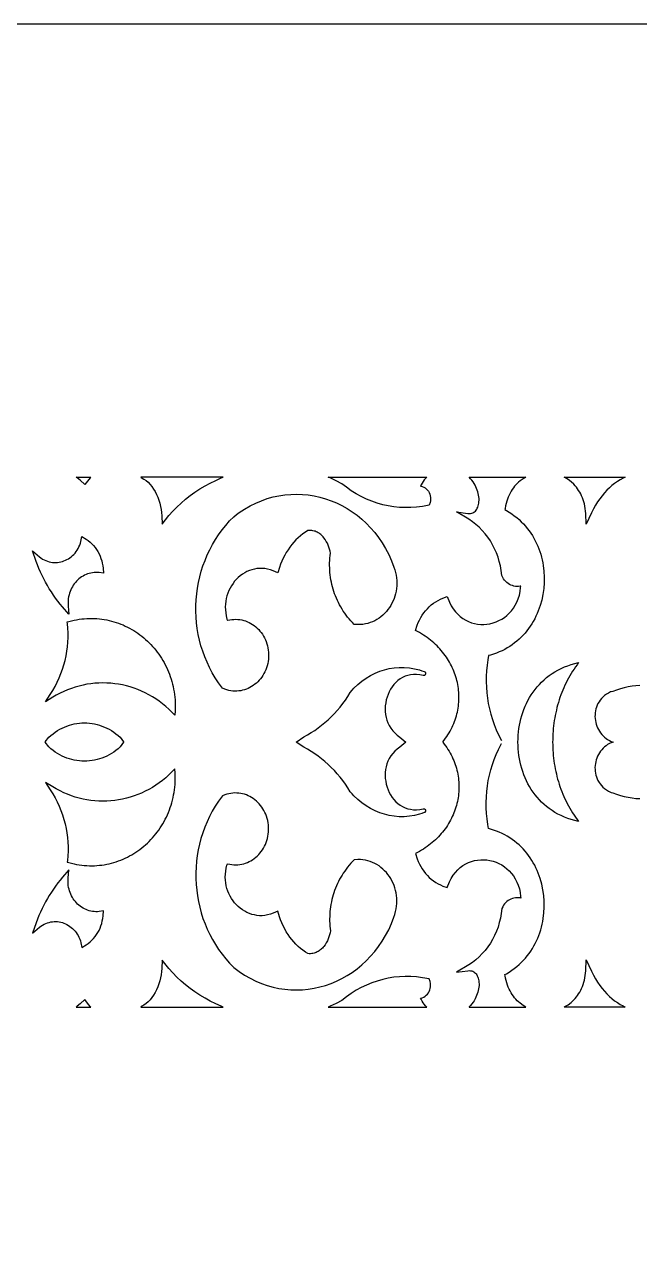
# Model space of a CAD drawing. Extents: x -1917 to -261, y -485 to 605.
# Drawn here: x -1004.7 to -909.6, y 417.2 to 605.1 of the extents above; entities that cross this region are included whole.
import ezdxf

# ---------------------------------------------------------------- set-up
doc = ezdxf.new("R2010")
doc.units = 0
doc.layers.add('LAYER_1', color=18, linetype='CONTINUOUS')

msp = doc.modelspace()

# ---------------------------------------------------------------- linework, layer by layer
at = {"layer": 'LAYER_1'}
for points in [[(-1916.61, -484.86), (-721.61, -484.86), (-721.61, 605.14), (-1916.61, 605.14)], [(-996.7, 535.12), (-994.44, 535.12), (-994.54, 535.01), (-994.76, 534.77), (-994.96, 534.51), (-995.36, 533.96), (-996.06, 534.62), (-996.53, 535)], [(-986.72, 535.12), (-986.65, 535.05), (-986.24, 534.82), (-985.9, 534.59), (-985.58, 534.31), (-985.27, 533.99), (-984.99, 533.65), (-984.73, 533.27), (-984.49, 532.87), (-984.28, 532.44), (-984.08, 532), (-983.91, 531.54), (-983.77, 531.07), (-983.65, 530.59), (-983.56, 530.11), (-983.49, 529.63), (-983.45, 529.15), (-983.41, 527.86), (-982.35, 529.18), (-981.76, 529.84), (-981.13, 530.48), (-980.48, 531.1), (-979.79, 531.69), (-979.08, 532.25), (-978.34, 532.78), (-977.57, 533.29), (-976.78, 533.76), (-975.97, 534.2), (-975.13, 534.61), (-974.28, 534.99), (-973.95, 535.12)], [(-957.73, 535.12), (-942.5, 535.12), (-942.68, 534.92), (-942.87, 534.69), (-943.05, 534.45), (-943.22, 534.19), (-943.37, 533.92), (-943.46, 533.75), (-943.42, 533.74), (-943.18, 533.68), (-942.95, 533.58), (-942.75, 533.45), (-942.56, 533.3), (-942.39, 533.12), (-942.24, 532.92), (-942.12, 532.71), (-942.02, 532.47), (-941.95, 532.23), (-941.91, 531.98), (-941.9, 531.72), (-941.92, 531.45), (-941.98, 531.19), (-942.13, 530.77), (-943.17, 530.58), (-944.05, 530.46), (-944.93, 530.4), (-945.81, 530.39), (-946.69, 530.43), (-947.57, 530.52), (-948.44, 530.66), (-949.3, 530.85), (-950.14, 531.09), (-950.98, 531.38), (-951.8, 531.72), (-952.61, 532.1), (-953.4, 532.53), (-954.16, 533.01), (-954.91, 533.54), (-955.61, 534.08), (-956.5, 534.56), (-957.42, 534.99)], [(-921.25, 535.12), (-911.81, 535.12), (-912.14, 534.96), (-912.58, 534.7), (-913.02, 534.43), (-913.44, 534.13), (-913.85, 533.81), (-914.25, 533.46), (-914.64, 533.08), (-915.02, 532.68), (-915.38, 532.24), (-915.73, 531.78), (-916.07, 531.28), (-916.4, 530.76), (-916.72, 530.19), (-917.03, 529.6), (-917.84, 527.84), (-917.9, 529.49), (-917.93, 529.87), (-917.97, 530.25), (-918.03, 530.61), (-918.11, 530.96), (-918.2, 531.29), (-918.3, 531.62), (-918.42, 531.93), (-918.55, 532.23), (-918.69, 532.52), (-918.84, 532.8), (-919, 533.06), (-919.17, 533.31), (-919.36, 533.55), (-919.55, 533.78), (-919.75, 534), (-920.18, 534.4), (-920.64, 534.75), (-921.13, 535.06)], [(-960.86, 526.86), (-961.25, 526.61), (-961.64, 526.34), (-962.01, 526.04), (-962.37, 525.73), (-962.71, 525.4), (-963.04, 525.05), (-963.36, 524.68), (-963.66, 524.29), (-963.94, 523.89), (-964.21, 523.47), (-964.46, 523.04), (-964.69, 522.58), (-964.9, 522.12), (-965.09, 521.64), (-965.26, 521.14), (-965.51, 520.29), (-966.25, 520.62), (-966.67, 520.77), (-967.1, 520.88), (-967.52, 520.96), (-967.94, 520.99), (-968.35, 520.99), (-968.75, 520.96), (-969.15, 520.89), (-969.54, 520.79), (-969.92, 520.66), (-970.29, 520.5), (-970.64, 520.31), (-970.99, 520.1), (-971.32, 519.86), (-971.63, 519.59), (-971.92, 519.31), (-972.2, 519), (-972.45, 518.67), (-972.69, 518.32), (-972.9, 517.96), (-973.09, 517.58), (-973.25, 517.18), (-973.39, 516.77), (-973.5, 516.35), (-973.58, 515.92), (-973.63, 515.48), (-973.64, 515.03), (-973.63, 514.57), (-973.58, 514.11), (-973.5, 513.64), (-973.38, 513.17), (-973.31, 512.96), (-973.27, 512.97), (-972.95, 513.04), (-972.63, 513.09), (-972.32, 513.12), (-972.01, 513.13), (-971.7, 513.12), (-971.39, 513.08), (-971.09, 513.03), (-970.8, 512.96), (-970.51, 512.87), (-970.22, 512.76), (-969.95, 512.63), (-969.68, 512.49), (-969.42, 512.33), (-969.17, 512.16), (-968.93, 511.97), (-968.7, 511.76), (-968.48, 511.54), (-968.28, 511.31), (-968.08, 511.07), (-967.9, 510.81), (-967.73, 510.54), (-967.58, 510.26), (-967.44, 509.97), (-967.32, 509.67), (-967.21, 509.35), (-967.12, 509.03), (-967.05, 508.71), (-967, 508.37), (-966.96, 508.03), (-966.95, 507.68), (-966.95, 507.32), (-966.98, 506.96), (-967.02, 506.62), (-967.08, 506.28), (-967.17, 505.95), (-967.26, 505.63), (-967.38, 505.32), (-967.51, 505.02), (-967.66, 504.73), (-967.82, 504.45), (-968, 504.19), (-968.19, 503.94), (-968.39, 503.7), (-968.61, 503.47), (-968.83, 503.26), (-969.07, 503.07), (-969.31, 502.89), (-969.57, 502.72), (-969.83, 502.57), (-970.11, 502.44), (-970.38, 502.32), (-970.67, 502.23), (-970.96, 502.15), (-971.26, 502.08), (-971.56, 502.04), (-971.86, 502.02), (-972.17, 502.02), (-972.48, 502.03), (-972.79, 502.07), (-973.1, 502.13), (-973.41, 502.21), (-973.72, 502.32), (-974.09, 502.47), (-974.69, 503.29), (-975.19, 504.06), (-975.66, 504.85), (-976.09, 505.66), (-976.47, 506.49), (-976.82, 507.33), (-977.13, 508.18), (-977.4, 509.04), (-977.63, 509.91), (-977.82, 510.8), (-977.97, 511.68), (-978.08, 512.57), (-978.15, 513.47), (-978.19, 514.36), (-978.19, 515.26), (-978.14, 516.16), (-978.06, 517.05), (-977.95, 517.93), (-977.79, 518.82), (-977.59, 519.69), (-977.36, 520.55), (-977.09, 521.4), (-976.78, 522.24), (-976.44, 523.07), (-976.05, 523.88), (-975.63, 524.67), (-975.18, 525.45), (-974.68, 526.2), (-974.15, 526.94), (-973.58, 527.64), (-972.97, 528.33), (-972.32, 528.99), (-971.91, 529.32), (-971.49, 529.62), (-970.66, 530.18), (-969.81, 530.67), (-968.94, 531.1), (-968.06, 531.47), (-967.16, 531.79), (-966.26, 532.04), (-965.36, 532.23), (-964.45, 532.37), (-963.53, 532.45), (-962.62, 532.47), (-961.71, 532.44), (-960.81, 532.35), (-959.91, 532.21), (-959.03, 532.02), (-958.15, 531.77), (-957.29, 531.47), (-956.44, 531.12), (-955.62, 530.71), (-954.81, 530.26), (-954.03, 529.76), (-953.27, 529.21), (-952.54, 528.61), (-951.84, 527.97), (-951.17, 527.28), (-950.53, 526.54), (-949.93, 525.76), (-949.37, 524.93), (-948.85, 524.06), (-948.37, 523.15), (-947.94, 522.19), (-947.56, 521.2), (-947.41, 520.78), (-947.3, 520.36), (-947.21, 519.94), (-947.15, 519.52), (-947.12, 519.11), (-947.11, 518.69), (-947.12, 518.28), (-947.16, 517.87), (-947.23, 517.47), (-947.31, 517.08), (-947.42, 516.7), (-947.55, 516.32), (-947.7, 515.96), (-947.87, 515.6), (-948.06, 515.26), (-948.27, 514.94), (-948.5, 514.62), (-948.74, 514.32), (-949, 514.04), (-949.28, 513.78), (-949.57, 513.53), (-949.87, 513.3), (-950.19, 513.09), (-950.53, 512.91), (-950.87, 512.75), (-951.23, 512.61), (-951.6, 512.49), (-951.98, 512.4), (-952.37, 512.34), (-952.76, 512.31), (-953.17, 512.3), (-953.7, 512.33), (-953.97, 512.61), (-954.23, 512.89), (-954.48, 513.18), (-954.72, 513.47), (-954.95, 513.77), (-955.18, 514.08), (-955.39, 514.39), (-955.59, 514.71), (-955.78, 515.04), (-955.96, 515.37), (-956.14, 515.7), (-956.3, 516.04), (-956.45, 516.38), (-956.59, 516.73), (-956.73, 517.08), (-956.85, 517.43), (-956.96, 517.79), (-957.06, 518.15), (-957.15, 518.51), (-957.23, 518.87), (-957.31, 519.24), (-957.37, 519.61), (-957.42, 519.98), (-957.46, 520.35), (-957.48, 520.72), (-957.5, 521.1), (-957.51, 521.47), (-957.51, 521.85), (-957.5, 522.22), (-957.47, 522.6), (-957.44, 522.97), (-957.39, 523.35), (-957.45, 523.64), (-957.52, 523.95), (-957.61, 524.26), (-957.73, 524.57), (-957.86, 524.88), (-958.02, 525.18), (-958.2, 525.47), (-958.4, 525.74), (-958.5, 525.87), (-958.62, 526), (-958.74, 526.12), (-958.87, 526.23), (-959, 526.33), (-959.14, 526.43), (-959.28, 526.52), (-959.43, 526.6), (-959.59, 526.67), (-959.75, 526.73), (-959.92, 526.78), (-960.09, 526.82), (-960.28, 526.85), (-960.46, 526.87), (-960.66, 526.87)], [(-1003.45, 523.71), (-1002.37, 522.78), (-1002.14, 522.61), (-1001.9, 522.45), (-1001.66, 522.31), (-1001.41, 522.2), (-1001.15, 522.1), (-1000.9, 522.02), (-1000.64, 521.97), (-1000.38, 521.93), (-1000.12, 521.91), (-999.86, 521.9), (-999.61, 521.92), (-999.35, 521.95), (-999.09, 522), (-998.84, 522.06), (-998.6, 522.15), (-998.36, 522.25), (-998.12, 522.36), (-997.89, 522.49), (-997.67, 522.64), (-997.46, 522.8), (-997.26, 522.98), (-997.06, 523.17), (-996.88, 523.37), (-996.71, 523.59), (-996.55, 523.82), (-996.4, 524.07), (-996.27, 524.33), (-996.15, 524.6), (-996.05, 524.88), (-995.97, 525.18), (-995.81, 525.91), (-995.15, 525.51), (-994.84, 525.29), (-994.55, 525.05), (-994.27, 524.79), (-994.02, 524.52), (-993.78, 524.23), (-993.56, 523.92), (-993.35, 523.59), (-993.17, 523.26), (-993.01, 522.91), (-992.87, 522.55), (-992.75, 522.18), (-992.66, 521.8), (-992.58, 521.42), (-992.53, 521.02), (-992.48, 520.25), (-993.13, 520.35), (-993.4, 520.37), (-993.67, 520.37), (-993.93, 520.36), (-994.19, 520.33), (-994.45, 520.28), (-994.7, 520.22), (-994.94, 520.14), (-995.18, 520.05), (-995.42, 519.94), (-995.64, 519.81), (-995.86, 519.68), (-996.07, 519.53), (-996.28, 519.36), (-996.47, 519.19), (-996.65, 519), (-996.83, 518.81), (-996.99, 518.6), (-997.14, 518.38), (-997.29, 518.15), (-997.42, 517.92), (-997.53, 517.67), (-997.64, 517.42), (-997.73, 517.16), (-997.8, 516.89), (-997.87, 516.62), (-997.92, 516.34), (-997.95, 516.05), (-997.96, 515.76), (-997.96, 515.47), (-997.95, 515.17), (-997.81, 513.92), (-998.8, 515.04), (-999.18, 515.48), (-999.54, 515.94), (-999.88, 516.4), (-1000.22, 516.87), (-1000.54, 517.36), (-1000.86, 517.85), (-1001.16, 518.35), (-1001.44, 518.86), (-1001.72, 519.38), (-1001.98, 519.9), (-1002.22, 520.44), (-1002.46, 520.98), (-1002.68, 521.53), (-1002.89, 522.09)], [(-981.39, 498.97), (-981.42, 498.28), (-981.89, 498.76), (-982.36, 499.22), (-982.85, 499.66), (-983.35, 500.07), (-983.86, 500.45), (-984.39, 500.82), (-984.92, 501.15), (-985.47, 501.47), (-986.03, 501.76), (-986.59, 502.02), (-987.17, 502.26), (-987.75, 502.48), (-988.33, 502.67), (-988.93, 502.83), (-989.53, 502.97), (-990.13, 503.08), (-990.74, 503.17), (-991.35, 503.24), (-991.96, 503.27), (-992.58, 503.28), (-993.19, 503.27), (-993.81, 503.23), (-994.42, 503.17), (-995.03, 503.07), (-995.64, 502.96), (-996.25, 502.81), (-996.85, 502.64), (-997.44, 502.45), (-998.04, 502.22), (-998.62, 501.97), (-999.2, 501.7), (-999.77, 501.39), (-1000.33, 501.06), (-1001.45, 500.37), (-1000.73, 501.5), (-1000.33, 502.13), (-999.96, 502.76), (-999.63, 503.4), (-999.32, 504.06), (-999.05, 504.73), (-998.8, 505.4), (-998.59, 506.09), (-998.41, 506.78), (-998.26, 507.48), (-998.14, 508.18), (-998.04, 508.89), (-997.98, 509.6), (-997.95, 510.31), (-997.96, 511.02), (-997.99, 511.74), (-998.05, 512.45), (-998.07, 512.71), (-997.83, 512.78), (-997.43, 512.89), (-997.03, 512.98), (-996.63, 513.06), (-996.24, 513.13), (-995.84, 513.18), (-995.44, 513.22), (-995.05, 513.25), (-994.66, 513.27), (-994.27, 513.27), (-993.88, 513.26), (-993.49, 513.24), (-993.11, 513.21), (-992.73, 513.16), (-992.35, 513.1), (-991.98, 513.03), (-991.61, 512.95), (-991.24, 512.86), (-990.87, 512.76), (-990.51, 512.65), (-990.15, 512.52), (-989.8, 512.39), (-989.45, 512.25), (-989.11, 512.09), (-988.77, 511.93), (-988.44, 511.75), (-988.11, 511.57), (-987.79, 511.37), (-987.47, 511.17), (-987.16, 510.96), (-986.85, 510.73), (-986.55, 510.5), (-986.26, 510.26), (-985.97, 510.02), (-985.69, 509.76), (-985.42, 509.49), (-985.15, 509.22), (-984.89, 508.94), (-984.64, 508.65), (-984.4, 508.36), (-984.16, 508.05), (-983.93, 507.74), (-983.71, 507.43), (-983.5, 507.1), (-983.3, 506.77), (-983.11, 506.43), (-982.92, 506.09), (-982.75, 505.74), (-982.58, 505.38), (-982.43, 505.02), (-982.28, 504.65), (-982.15, 504.27), (-982.02, 503.89), (-981.91, 503.51), (-981.8, 503.12), (-981.71, 502.72), (-981.63, 502.32), (-981.56, 501.92), (-981.5, 501.51), (-981.45, 501.1), (-981.41, 500.68), (-981.39, 500.26), (-981.37, 499.83), (-981.37, 499.4)], [(-962.68, 494.14), (-961.52, 494.94), (-960.94, 495.26), (-960.37, 495.6), (-959.81, 495.95), (-959.27, 496.33), (-958.74, 496.74), (-958.23, 497.16), (-957.73, 497.6), (-957.25, 498.06), (-956.78, 498.54), (-956.32, 499.04), (-955.89, 499.55), (-955.47, 500.09), (-955.07, 500.64), (-954.69, 501.21), (-954.31, 501.82), (-954.02, 502.15), (-953.74, 502.46), (-953.15, 503.03), (-952.53, 503.55), (-951.88, 504.02), (-951.2, 504.43), (-950.49, 504.78), (-949.77, 505.08), (-949.03, 505.32), (-948.28, 505.5), (-947.51, 505.62), (-946.74, 505.68), (-945.96, 505.68), (-945.18, 505.62), (-944.41, 505.49), (-943.63, 505.3), (-943.25, 505.18), (-942.87, 505.05), (-942.81, 505.02), (-942.76, 504.98), (-942.73, 504.94), (-942.7, 504.89), (-942.68, 504.84), (-942.67, 504.78), (-942.67, 504.73), (-942.68, 504.67), (-942.7, 504.62), (-942.72, 504.57), (-942.76, 504.53), (-942.8, 504.49), (-942.84, 504.46), (-942.9, 504.45), (-942.96, 504.44), (-943.02, 504.45), (-943.55, 504.55), (-944.05, 504.6), (-944.53, 504.6), (-944.99, 504.55), (-945.42, 504.45), (-945.83, 504.31), (-946.23, 504.12), (-946.6, 503.9), (-946.94, 503.65), (-947.26, 503.36), (-947.56, 503.04), (-947.83, 502.7), (-948.08, 502.33), (-948.29, 501.93), (-948.48, 501.52), (-948.63, 501.1), (-948.75, 500.66), (-948.84, 500.22), (-948.9, 499.76), (-948.92, 499.31), (-948.91, 498.85), (-948.86, 498.4), (-948.77, 497.95), (-948.65, 497.51), (-948.49, 497.09), (-948.29, 496.68), (-948.04, 496.28), (-947.76, 495.9), (-947.43, 495.55), (-947.06, 495.22), (-946.64, 494.92), (-945.7, 494.14), (-946.64, 493.37), (-947.06, 493.06), (-947.43, 492.73), (-947.76, 492.38), (-948.04, 492), (-948.29, 491.61), (-948.49, 491.2), (-948.65, 490.77), (-948.77, 490.33), (-948.86, 489.88), (-948.91, 489.43), (-948.92, 488.98), (-948.9, 488.52), (-948.84, 488.07), (-948.75, 487.62), (-948.63, 487.18), (-948.48, 486.76), (-948.29, 486.35), (-948.08, 485.96), (-947.83, 485.59), (-947.56, 485.24), (-947.26, 484.92), (-946.94, 484.64), (-946.6, 484.38), (-946.23, 484.16), (-945.83, 483.98), (-945.42, 483.83), (-944.99, 483.74), (-944.53, 483.68), (-944.05, 483.68), (-943.55, 483.73), (-943.02, 483.84), (-942.96, 483.84), (-942.9, 483.84), (-942.84, 483.82), (-942.8, 483.79), (-942.76, 483.75), (-942.72, 483.71), (-942.7, 483.66), (-942.68, 483.61), (-942.67, 483.56), (-942.67, 483.5), (-942.68, 483.45), (-942.7, 483.39), (-942.73, 483.35), (-942.76, 483.3), (-942.81, 483.27), (-942.87, 483.24), (-943.25, 483.1), (-943.63, 482.98), (-944.41, 482.79), (-945.18, 482.67), (-945.96, 482.6), (-946.74, 482.6), (-947.51, 482.66), (-948.28, 482.78), (-949.03, 482.97), (-949.77, 483.2), (-950.49, 483.5), (-951.2, 483.86), (-951.88, 484.27), (-952.53, 484.73), (-953.15, 485.25), (-953.74, 485.82), (-954.02, 486.13), (-954.31, 486.46), (-954.69, 487.07), (-955.07, 487.64), (-955.47, 488.19), (-955.89, 488.73), (-956.32, 489.25), (-956.78, 489.74), (-957.25, 490.22), (-957.73, 490.69), (-958.23, 491.13), (-958.74, 491.55), (-959.27, 491.95), (-959.81, 492.33), (-960.37, 492.69), (-960.94, 493.03), (-961.52, 493.34)], [(-928.39, 494.14), (-928.38, 494.66), (-928.36, 495.19), (-928.31, 495.7), (-928.25, 496.22), (-928.16, 496.73), (-928.06, 497.23), (-927.94, 497.73), (-927.81, 498.23), (-927.65, 498.72), (-927.48, 499.2), (-927.28, 499.67), (-927.07, 500.13), (-926.84, 500.58), (-926.6, 501.03), (-926.33, 501.46), (-926.05, 501.88), (-925.74, 502.28), (-925.42, 502.68), (-925.08, 503.06), (-924.73, 503.43), (-924.35, 503.78), (-923.96, 504.11), (-923.54, 504.43), (-923.11, 504.73), (-922.66, 505.01), (-922.2, 505.28), (-921.71, 505.52), (-921.21, 505.75), (-920.68, 505.95), (-920.14, 506.14), (-919.58, 506.3), (-919.01, 506.43), (-919.25, 506.1), (-919.49, 505.76), (-919.72, 505.42), (-919.95, 505.08), (-920.16, 504.73), (-920.37, 504.37), (-920.57, 504.01), (-920.76, 503.65), (-920.95, 503.29), (-921.12, 502.92), (-921.29, 502.55), (-921.45, 502.18), (-921.6, 501.8), (-921.75, 501.42), (-921.89, 501.03), (-922.02, 500.65), (-922.14, 500.26), (-922.25, 499.87), (-922.36, 499.47), (-922.45, 499.07), (-922.54, 498.67), (-922.63, 498.27), (-922.7, 497.87), (-922.77, 497.46), (-922.83, 497.05), (-922.88, 496.64), (-922.92, 496.23), (-922.96, 495.81), (-922.98, 495.4), (-923, 494.98), (-923.01, 494.56), (-923.02, 494.14), (-923.01, 493.72), (-923, 493.3), (-922.98, 492.88), (-922.96, 492.47), (-922.92, 492.05), (-922.88, 491.64), (-922.83, 491.23), (-922.77, 490.82), (-922.7, 490.42), (-922.63, 490.01), (-922.54, 489.61), (-922.45, 489.21), (-922.36, 488.81), (-922.25, 488.42), (-922.14, 488.03), (-922.02, 487.64), (-921.89, 487.25), (-921.75, 486.87), (-921.6, 486.48), (-921.45, 486.11), (-921.29, 485.73), (-921.12, 485.36), (-920.95, 484.99), (-920.76, 484.63), (-920.57, 484.27), (-920.37, 483.91), (-920.16, 483.56), (-919.95, 483.21), (-919.72, 482.86), (-919.49, 482.52), (-919.25, 482.18), (-919.01, 481.85), (-919.58, 481.99), (-920.14, 482.15), (-920.68, 482.33), (-921.21, 482.53), (-921.71, 482.76), (-922.2, 483), (-922.66, 483.27), (-923.11, 483.55), (-923.54, 483.85), (-923.96, 484.17), (-924.35, 484.51), (-924.73, 484.86), (-925.08, 485.22), (-925.42, 485.6), (-925.74, 486), (-926.05, 486.41), (-926.33, 486.83), (-926.6, 487.26), (-926.84, 487.7), (-927.07, 488.15), (-927.28, 488.62), (-927.48, 489.09), (-927.65, 489.57), (-927.81, 490.05), (-927.94, 490.55), (-928.06, 491.05), (-928.16, 491.55), (-928.25, 492.06), (-928.31, 492.58), (-928.36, 493.1), (-928.38, 493.62)], [(-1001.45, 494.14), (-1001.48, 494.17), (-1000.94, 494.89), (-1000.61, 495.18), (-1000.28, 495.44), (-999.94, 495.69), (-999.59, 495.91), (-999.24, 496.12), (-998.88, 496.3), (-998.51, 496.47), (-998.13, 496.62), (-997.75, 496.75), (-997.37, 496.85), (-996.99, 496.94), (-996.6, 497.01), (-996.21, 497.06), (-995.82, 497.09), (-995.42, 497.1), (-995.03, 497.09), (-994.64, 497.06), (-994.25, 497.01), (-993.86, 496.94), (-993.47, 496.85), (-993.09, 496.75), (-992.71, 496.62), (-992.34, 496.47), (-991.97, 496.3), (-991.61, 496.12), (-991.25, 495.91), (-990.9, 495.69), (-990.56, 495.44), (-990.23, 495.18), (-989.91, 494.89), (-989.37, 494.17), (-989.39, 494.14), (-989.37, 494.11), (-989.91, 493.39), (-990.23, 493.11), (-990.56, 492.84), (-990.9, 492.6), (-991.25, 492.37), (-991.61, 492.16), (-991.97, 491.98), (-992.34, 491.81), (-992.71, 491.66), (-993.09, 491.54), (-993.47, 491.43), (-993.86, 491.34), (-994.25, 491.27), (-994.64, 491.22), (-995.03, 491.19), (-995.42, 491.18), (-995.82, 491.19), (-996.21, 491.22), (-996.6, 491.27), (-996.99, 491.34), (-997.37, 491.43), (-997.75, 491.54), (-998.13, 491.66), (-998.51, 491.81), (-998.88, 491.98), (-999.24, 492.16), (-999.59, 492.37), (-999.94, 492.6), (-1000.28, 492.84), (-1000.61, 493.11), (-1000.94, 493.39), (-1001.48, 494.11)], [(-981.39, 489.31), (-981.42, 490), (-981.89, 489.52), (-982.36, 489.06), (-982.85, 488.63), (-983.35, 488.22), (-983.86, 487.83), (-984.39, 487.47), (-984.92, 487.13), (-985.47, 486.81), (-986.03, 486.53), (-986.59, 486.26), (-987.17, 486.02), (-987.75, 485.81), (-988.33, 485.62), (-988.93, 485.45), (-989.53, 485.31), (-990.13, 485.2), (-990.74, 485.11), (-991.35, 485.05), (-991.96, 485.01), (-992.58, 485), (-993.19, 485.01), (-993.81, 485.05), (-994.42, 485.12), (-995.03, 485.21), (-995.64, 485.33), (-996.25, 485.47), (-996.85, 485.64), (-997.44, 485.84), (-998.04, 486.06), (-998.62, 486.31), (-999.2, 486.59), (-999.77, 486.89), (-1000.33, 487.22), (-1001.45, 487.91), (-1000.73, 486.78), (-1000.33, 486.15), (-999.96, 485.52), (-999.63, 484.88), (-999.32, 484.22), (-999.05, 483.56), (-998.8, 482.88), (-998.59, 482.19), (-998.41, 481.5), (-998.26, 480.8), (-998.14, 480.1), (-998.04, 479.39), (-997.98, 478.68), (-997.95, 477.97), (-997.96, 477.26), (-997.99, 476.55), (-998.05, 475.83), (-998.07, 475.57), (-997.83, 475.5), (-997.43, 475.4), (-997.03, 475.3), (-996.63, 475.22), (-996.24, 475.15), (-995.84, 475.1), (-995.44, 475.06), (-995.05, 475.03), (-994.66, 475.02), (-994.27, 475.01), (-993.88, 475.02), (-993.49, 475.04), (-993.11, 475.08), (-992.73, 475.12), (-992.35, 475.18), (-991.98, 475.25), (-991.61, 475.33), (-991.24, 475.42), (-990.87, 475.52), (-990.51, 475.63), (-990.15, 475.76), (-989.8, 475.89), (-989.45, 476.04), (-989.11, 476.19), (-988.77, 476.36), (-988.44, 476.53), (-988.11, 476.72), (-987.79, 476.91), (-987.47, 477.11), (-987.16, 477.33), (-986.85, 477.55), (-986.55, 477.78), (-986.26, 478.02), (-985.97, 478.27), (-985.69, 478.52), (-985.42, 478.79), (-985.15, 479.06), (-984.89, 479.34), (-984.64, 479.63), (-984.4, 479.93), (-984.16, 480.23), (-983.93, 480.54), (-983.71, 480.86), (-983.5, 481.18), (-983.3, 481.51), (-983.11, 481.85), (-982.92, 482.2), (-982.75, 482.55), (-982.58, 482.9), (-982.43, 483.27), (-982.28, 483.64), (-982.15, 484.01), (-982.02, 484.39), (-981.91, 484.77), (-981.8, 485.16), (-981.71, 485.56), (-981.63, 485.96), (-981.56, 486.36), (-981.5, 486.77), (-981.45, 487.19), (-981.41, 487.6), (-981.39, 488.03), (-981.37, 488.45), (-981.37, 488.88)], [(-960.86, 461.42), (-961.25, 461.67), (-961.64, 461.95), (-962.01, 462.24), (-962.37, 462.55), (-962.71, 462.89), (-963.04, 463.24), (-963.36, 463.6), (-963.66, 463.99), (-963.94, 464.39), (-964.21, 464.81), (-964.46, 465.25), (-964.69, 465.7), (-964.9, 466.17), (-965.09, 466.65), (-965.26, 467.14), (-965.51, 467.99), (-966.25, 467.66), (-966.67, 467.51), (-967.1, 467.4), (-967.52, 467.33), (-967.94, 467.29), (-968.35, 467.29), (-968.75, 467.33), (-969.15, 467.4), (-969.54, 467.5), (-969.92, 467.63), (-970.29, 467.78), (-970.64, 467.97), (-970.99, 468.19), (-971.32, 468.43), (-971.63, 468.69), (-971.92, 468.98), (-972.2, 469.28), (-972.45, 469.61), (-972.69, 469.96), (-972.9, 470.32), (-973.09, 470.71), (-973.25, 471.1), (-973.39, 471.51), (-973.5, 471.93), (-973.58, 472.36), (-973.63, 472.8), (-973.64, 473.25), (-973.63, 473.71), (-973.58, 474.18), (-973.5, 474.64), (-973.38, 475.12), (-973.31, 475.32), (-973.27, 475.31), (-972.95, 475.24), (-972.63, 475.19), (-972.32, 475.16), (-972.01, 475.15), (-971.7, 475.17), (-971.39, 475.2), (-971.09, 475.25), (-970.8, 475.32), (-970.51, 475.42), (-970.22, 475.52), (-969.95, 475.65), (-969.68, 475.79), (-969.42, 475.95), (-969.17, 476.13), (-968.93, 476.32), (-968.7, 476.52), (-968.48, 476.74), (-968.28, 476.97), (-968.08, 477.22), (-967.9, 477.47), (-967.73, 477.74), (-967.58, 478.02), (-967.44, 478.32), (-967.32, 478.62), (-967.21, 478.93), (-967.12, 479.25), (-967.05, 479.58), (-967, 479.91), (-966.96, 480.26), (-966.95, 480.61), (-966.95, 480.96), (-966.98, 481.32), (-967.02, 481.67), (-967.08, 482.01), (-967.17, 482.34), (-967.26, 482.66), (-967.38, 482.97), (-967.51, 483.26), (-967.66, 483.55), (-967.82, 483.83), (-968, 484.09), (-968.19, 484.35), (-968.39, 484.58), (-968.61, 484.81), (-968.83, 485.02), (-969.07, 485.22), (-969.31, 485.4), (-969.57, 485.56), (-969.83, 485.71), (-970.11, 485.84), (-970.38, 485.96), (-970.67, 486.06), (-970.96, 486.14), (-971.26, 486.2), (-971.56, 486.24), (-971.86, 486.26), (-972.17, 486.27), (-972.48, 486.25), (-972.79, 486.21), (-973.1, 486.15), (-973.41, 486.07), (-973.72, 485.97), (-974.09, 485.81), (-974.69, 484.99), (-975.19, 484.22), (-975.66, 483.43), (-976.09, 482.62), (-976.47, 481.8), (-976.82, 480.96), (-977.13, 480.1), (-977.4, 479.24), (-977.63, 478.37), (-977.82, 477.49), (-977.97, 476.6), (-978.08, 475.71), (-978.15, 474.81), (-978.19, 473.92), (-978.19, 473.02), (-978.14, 472.13), (-978.06, 471.24), (-977.95, 470.35), (-977.79, 469.47), (-977.59, 468.59), (-977.36, 467.73), (-977.09, 466.88), (-976.78, 466.04), (-976.44, 465.21), (-976.05, 464.4), (-975.63, 463.61), (-975.18, 462.83), (-974.68, 462.08), (-974.15, 461.35), (-973.58, 460.64), (-972.97, 459.96), (-972.32, 459.29), (-971.91, 458.96), (-971.49, 458.66), (-970.66, 458.11), (-969.81, 457.61), (-968.94, 457.18), (-968.06, 456.81), (-967.16, 456.5), (-966.26, 456.24), (-965.36, 456.05), (-964.45, 455.91), (-963.53, 455.83), (-962.62, 455.81), (-961.71, 455.84), (-960.81, 455.93), (-959.91, 456.07), (-959.03, 456.27), (-958.15, 456.51), (-957.29, 456.81), (-956.44, 457.17), (-955.62, 457.57), (-954.81, 458.02), (-954.03, 458.52), (-953.27, 459.07), (-952.54, 459.67), (-951.84, 460.31), (-951.17, 461.01), (-950.53, 461.74), (-949.93, 462.53), (-949.37, 463.35), (-948.85, 464.22), (-948.37, 465.13), (-947.94, 466.09), (-947.56, 467.08), (-947.41, 467.5), (-947.3, 467.92), (-947.21, 468.34), (-947.15, 468.76), (-947.12, 469.18), (-947.11, 469.59), (-947.12, 470), (-947.16, 470.41), (-947.23, 470.81), (-947.31, 471.2), (-947.42, 471.59), (-947.55, 471.96), (-947.7, 472.32), (-947.87, 472.68), (-948.06, 473.02), (-948.27, 473.35), (-948.5, 473.66), (-948.74, 473.96), (-949, 474.24), (-949.28, 474.51), (-949.57, 474.75), (-949.87, 474.98), (-950.19, 475.19), (-950.53, 475.37), (-950.87, 475.54), (-951.23, 475.68), (-951.6, 475.79), (-951.98, 475.88), (-952.37, 475.94), (-952.76, 475.98), (-953.17, 475.98), (-953.7, 475.95), (-953.97, 475.68), (-954.23, 475.4), (-954.48, 475.11), (-954.72, 474.81), (-954.95, 474.51), (-955.18, 474.2), (-955.39, 473.89), (-955.59, 473.57), (-955.78, 473.25), (-955.96, 472.92), (-956.14, 472.58), (-956.3, 472.25), (-956.45, 471.9), (-956.59, 471.56), (-956.73, 471.21), (-956.85, 470.85), (-956.96, 470.5), (-957.06, 470.14), (-957.15, 469.77), (-957.23, 469.41), (-957.31, 469.04), (-957.37, 468.67), (-957.42, 468.3), (-957.46, 467.93), (-957.48, 467.56), (-957.5, 467.19), (-957.51, 466.81), (-957.51, 466.44), (-957.5, 466.06), (-957.47, 465.69), (-957.44, 465.31), (-957.39, 464.94), (-957.45, 464.64), (-957.52, 464.34), (-957.61, 464.03), (-957.73, 463.72), (-957.86, 463.41), (-958.02, 463.1), (-958.2, 462.81), (-958.4, 462.54), (-958.5, 462.41), (-958.62, 462.28), (-958.74, 462.17), (-958.87, 462.05), (-959, 461.95), (-959.14, 461.85), (-959.28, 461.76), (-959.43, 461.68), (-959.59, 461.61), (-959.75, 461.55), (-959.92, 461.5), (-960.09, 461.46), (-960.28, 461.43), (-960.46, 461.41), (-960.66, 461.41)], [(-1003.45, 464.57), (-1002.37, 465.5), (-1002.14, 465.68), (-1001.9, 465.83), (-1001.66, 465.97), (-1001.41, 466.09), (-1001.15, 466.18), (-1000.9, 466.26), (-1000.64, 466.32), (-1000.38, 466.36), (-1000.12, 466.38), (-999.86, 466.38), (-999.61, 466.37), (-999.35, 466.33), (-999.09, 466.28), (-998.84, 466.22), (-998.6, 466.14), (-998.36, 466.04), (-998.12, 465.92), (-997.89, 465.79), (-997.67, 465.64), (-997.46, 465.48), (-997.26, 465.31), (-997.06, 465.12), (-996.88, 464.91), (-996.71, 464.69), (-996.55, 464.46), (-996.4, 464.21), (-996.27, 463.96), (-996.15, 463.68), (-996.05, 463.4), (-995.97, 463.1), (-995.81, 462.37), (-995.15, 462.77), (-994.84, 462.99), (-994.55, 463.23), (-994.27, 463.49), (-994.02, 463.77), (-993.78, 464.06), (-993.56, 464.37), (-993.35, 464.69), (-993.17, 465.02), (-993.01, 465.37), (-992.87, 465.73), (-992.75, 466.1), (-992.66, 466.48), (-992.58, 466.87), (-992.53, 467.26), (-992.48, 468.03), (-993.13, 467.94), (-993.4, 467.91), (-993.67, 467.91), (-993.93, 467.92), (-994.19, 467.95), (-994.45, 468), (-994.7, 468.06), (-994.94, 468.14), (-995.18, 468.24), (-995.42, 468.35), (-995.64, 468.47), (-995.86, 468.61), (-996.07, 468.76), (-996.28, 468.92), (-996.47, 469.09), (-996.65, 469.28), (-996.83, 469.48), (-996.99, 469.68), (-997.14, 469.9), (-997.29, 470.13), (-997.42, 470.37), (-997.53, 470.61), (-997.64, 470.86), (-997.73, 471.12), (-997.8, 471.39), (-997.87, 471.67), (-997.92, 471.95), (-997.95, 472.23), (-997.96, 472.52), (-997.96, 472.81), (-997.95, 473.11), (-997.81, 474.37), (-998.8, 473.24), (-999.18, 472.8), (-999.54, 472.35), (-999.88, 471.88), (-1000.22, 471.41), (-1000.54, 470.93), (-1000.86, 470.43), (-1001.16, 469.93), (-1001.44, 469.42), (-1001.72, 468.9), (-1001.98, 468.38), (-1002.22, 467.84), (-1002.46, 467.3), (-1002.68, 466.75), (-1002.89, 466.2)], [(-986.72, 453.16), (-973.95, 453.16), (-974.28, 453.3), (-975.13, 453.67), (-975.97, 454.08), (-976.78, 454.52), (-977.57, 455), (-978.34, 455.5), (-979.08, 456.03), (-979.79, 456.59), (-980.48, 457.18), (-981.13, 457.8), (-981.76, 458.44), (-982.35, 459.11), (-983.41, 460.42), (-983.45, 459.13), (-983.49, 458.65), (-983.56, 458.17), (-983.65, 457.69), (-983.77, 457.21), (-983.91, 456.74), (-984.08, 456.28), (-984.28, 455.84), (-984.49, 455.41), (-984.73, 455.01), (-984.99, 454.64), (-985.27, 454.29), (-985.58, 453.98), (-985.9, 453.7), (-986.24, 453.46), (-986.65, 453.23)], [(-921.25, 453.16), (-921.13, 453.23), (-920.64, 453.53), (-920.18, 453.88), (-919.75, 454.28), (-919.55, 454.5), (-919.36, 454.73), (-919.17, 454.97), (-919, 455.22), (-918.84, 455.49), (-918.69, 455.76), (-918.55, 456.05), (-918.42, 456.35), (-918.3, 456.67), (-918.2, 456.99), (-918.11, 457.33), (-918.03, 457.68), (-917.97, 458.04), (-917.93, 458.41), (-917.9, 458.79), (-917.84, 460.44), (-917.03, 458.69), (-916.72, 458.09), (-916.4, 457.53), (-916.07, 457), (-915.73, 456.5), (-915.38, 456.04), (-915.02, 455.6), (-914.64, 455.2), (-914.25, 454.82), (-913.85, 454.47), (-913.44, 454.15), (-913.02, 453.85), (-912.58, 453.58), (-912.14, 453.33), (-911.81, 453.16)], [(-957.73, 453.16), (-942.5, 453.16), (-942.68, 453.36), (-942.87, 453.59), (-943.05, 453.83), (-943.22, 454.09), (-943.37, 454.36), (-943.46, 454.53), (-943.42, 454.54), (-943.18, 454.6), (-942.95, 454.7), (-942.75, 454.83), (-942.56, 454.99), (-942.39, 455.16), (-942.24, 455.36), (-942.12, 455.58), (-942.02, 455.81), (-941.95, 456.05), (-941.91, 456.31), (-941.9, 456.57), (-941.92, 456.83), (-941.98, 457.1), (-942.13, 457.51), (-943.17, 457.7), (-944.05, 457.82), (-944.93, 457.88), (-945.81, 457.89), (-946.69, 457.85), (-947.57, 457.76), (-948.44, 457.62), (-949.3, 457.43), (-950.14, 457.19), (-950.98, 456.9), (-951.8, 456.56), (-952.61, 456.18), (-953.4, 455.75), (-954.16, 455.27), (-954.91, 454.75), (-955.61, 454.2), (-956.5, 453.72), (-957.42, 453.29)], [(-996.7, 453.16), (-994.44, 453.16), (-994.54, 453.27), (-994.76, 453.51), (-994.96, 453.77), (-995.36, 454.32), (-996.06, 453.67), (-996.53, 453.28)]]:
    msp.add_lwpolyline(points, close=True, dxfattribs=at)
for points in [[(-939.99, 494.17), (-939.99, 494.17), (-939.78, 494.44), (-939.58, 494.72), (-939.39, 494.99), (-939.21, 495.27), (-939.04, 495.56), (-938.88, 495.84), (-938.72, 496.13), (-938.58, 496.42), (-938.44, 496.71), (-938.32, 497), (-938.2, 497.3), (-938.1, 497.59), (-938, 497.89), (-937.91, 498.19), (-937.83, 498.49), (-937.76, 498.79), (-937.7, 499.1), (-937.65, 499.4), (-937.6, 499.71), (-937.57, 500.01), (-937.54, 500.31), (-937.53, 500.62), (-937.52, 500.92), (-937.52, 501.23), (-937.53, 501.53), (-937.54, 501.84), (-937.57, 502.14), (-937.6, 502.44), (-937.65, 502.74), (-937.7, 503.04), (-937.76, 503.34), (-937.83, 503.64), (-937.9, 503.93), (-937.99, 504.22), (-938.08, 504.52), (-938.18, 504.81), (-938.29, 505.09), (-938.41, 505.38), (-938.54, 505.66), (-938.67, 505.94), (-938.82, 506.21), (-938.97, 506.49), (-939.12, 506.76), (-939.29, 507.02), (-939.46, 507.29), (-939.65, 507.55), (-939.84, 507.8), (-940.03, 508.05), (-940.24, 508.3), (-940.45, 508.54), (-940.67, 508.78), (-940.9, 509.01), (-941.13, 509.24), (-941.38, 509.47), (-941.63, 509.68), (-941.89, 509.9), (-942.15, 510.11), (-942.43, 510.31), (-942.71, 510.5), (-942.99, 510.69), (-943.29, 510.88), (-943.59, 511.06), (-943.9, 511.23), (-944.22, 511.39), (-943.96, 512.2), (-943.8, 512.61), (-943.62, 513.01), (-943.41, 513.4), (-943.19, 513.77), (-942.95, 514.12), (-942.68, 514.45), (-942.4, 514.77), (-942.1, 515.07), (-941.79, 515.35), (-941.46, 515.6), (-941.11, 515.84), (-940.75, 516.05), (-940.38, 516.24), (-939.99, 516.4), (-939.35, 516.63), (-938.99, 515.77), (-938.71, 515.23), (-938.4, 514.73), (-938.07, 514.29), (-937.7, 513.9), (-937.31, 513.55), (-936.9, 513.24), (-936.47, 512.98), (-936.03, 512.77), (-935.57, 512.6), (-935.11, 512.47), (-934.63, 512.38), (-934.15, 512.34), (-933.67, 512.33), (-933.19, 512.37), (-932.71, 512.45), (-932.24, 512.56), (-931.78, 512.72), (-931.34, 512.92), (-930.9, 513.15), (-930.49, 513.42), (-930.1, 513.72), (-929.73, 514.06), (-929.39, 514.44), (-929.08, 514.85), (-928.8, 515.3), (-928.55, 515.78), (-928.34, 516.29), (-928.17, 516.84), (-928.05, 517.42), (-927.97, 518.04), (-927.96, 518.27), (-928.03, 518.25), (-928.28, 518.22), (-928.52, 518.21), (-928.77, 518.22), (-929.01, 518.27), (-929.24, 518.33), (-929.47, 518.42), (-929.69, 518.53), (-929.9, 518.66), (-930.09, 518.81), (-930.28, 518.98), (-930.45, 519.17), (-930.61, 519.37), (-930.75, 519.6), (-930.88, 519.88), (-930.98, 520.66), (-931.1, 521.37), (-931.27, 522.06), (-931.47, 522.74), (-931.71, 523.4), (-931.99, 524.03), (-932.3, 524.65), (-932.65, 525.24), (-933.04, 525.81), (-933.45, 526.35), (-933.9, 526.87), (-934.37, 527.35), (-934.88, 527.8), (-935.41, 528.22), (-935.97, 528.6), (-937.9, 529.73), (-936.13, 529.49), (-935.92, 529.48), (-935.72, 529.5), (-935.54, 529.54), (-935.38, 529.59), (-935.23, 529.67), (-935.09, 529.76), (-934.97, 529.87), (-934.86, 530), (-934.76, 530.14), (-934.67, 530.3), (-934.59, 530.47), (-934.53, 530.66), (-934.48, 530.86), (-934.44, 531.08), (-934.42, 531.31), (-934.41, 531.54), (-934.41, 531.79), (-934.44, 532.04), (-934.47, 532.3), (-934.53, 532.56), (-934.59, 532.82), (-934.68, 533.09), (-934.78, 533.35), (-934.89, 533.61), (-935.02, 533.87), (-935.17, 534.13), (-935.33, 534.38), (-935.51, 534.63), (-935.7, 534.86), (-935.91, 535.09), (-935.94, 535.12), (-927.18, 535.12), (-927.6, 534.87), (-928.07, 534.52), (-928.29, 534.33), (-928.51, 534.13), (-928.72, 533.91), (-928.91, 533.69), (-929.1, 533.44), (-929.28, 533.19), (-929.45, 532.92), (-929.61, 532.64), (-929.76, 532.34), (-929.9, 532.03), (-930.02, 531.71), (-930.13, 531.37), (-930.23, 531.02), (-930.32, 530.66), (-930.39, 530.28), (-930.41, 530.09), (-930.17, 529.96), (-929.74, 529.7), (-929.34, 529.43), (-928.95, 529.15), (-928.57, 528.85), (-928.21, 528.54), (-927.87, 528.22), (-927.55, 527.88), (-927.23, 527.54), (-926.94, 527.19), (-926.66, 526.82), (-926.4, 526.45), (-926.15, 526.07), (-925.92, 525.68), (-925.71, 525.28), (-925.51, 524.87), (-925.32, 524.46), (-925.16, 524.04), (-925, 523.62), (-924.86, 523.19), (-924.74, 522.76), (-924.64, 522.32), (-924.54, 521.88), (-924.47, 521.44), (-924.36, 520.55), (-924.31, 519.66), (-924.32, 518.76), (-924.39, 517.87), (-924.52, 516.98), (-924.7, 516.11), (-924.94, 515.25), (-925.24, 514.41), (-925.42, 514), (-925.6, 513.6), (-925.8, 513.2), (-926.01, 512.81), (-926.24, 512.43), (-926.48, 512.06), (-926.74, 511.7), (-927, 511.35), (-927.29, 511), (-927.58, 510.67), (-927.89, 510.35), (-928.22, 510.04), (-928.55, 509.75), (-928.9, 509.47), (-929.27, 509.2), (-929.64, 508.94), (-930.03, 508.7), (-930.43, 508.48), (-930.85, 508.27), (-931.28, 508.08), (-931.72, 507.9), (-932.17, 507.74), (-932.64, 507.6), (-932.93, 507.53), (-933.05, 506.87), (-933.17, 506.03), (-933.25, 505.17), (-933.29, 504.32), (-933.3, 503.47), (-933.27, 502.62), (-933.2, 501.78), (-933.1, 500.93), (-932.97, 500.1), (-932.79, 499.27), (-932.58, 498.45), (-932.34, 497.64), (-932.06, 496.84), (-931.75, 496.05), (-931.4, 495.28), (-930.94, 494.37), (-930.94, 494.37)], [(-909.54, 502.88), (-910.14, 502.84), (-910.75, 502.78), (-911.35, 502.68), (-911.95, 502.55), (-912.55, 502.38), (-913.15, 502.19), (-913.72, 501.97), (-913.95, 501.92), (-914.08, 501.89), (-914.4, 501.72), (-914.71, 501.53), (-914.98, 501.33), (-915.24, 501.11), (-915.47, 500.87), (-915.67, 500.63), (-915.85, 500.37), (-916.01, 500.1), (-916.14, 499.83), (-916.25, 499.55), (-916.34, 499.26), (-916.41, 498.96), (-916.45, 498.67), (-916.47, 498.37), (-916.48, 498.07), (-916.46, 497.77), (-916.42, 497.47), (-916.36, 497.18), (-916.29, 496.89), (-916.19, 496.61), (-916.07, 496.33), (-915.94, 496.06), (-915.79, 495.81), (-915.62, 495.56), (-915.43, 495.33), (-915.23, 495.1), (-915.01, 494.9), (-914.77, 494.71), (-914.52, 494.54), (-914.25, 494.38), (-913.96, 494.25), (-913.66, 494.14), (-913.96, 494.03), (-914.25, 493.9), (-914.52, 493.75), (-914.77, 493.57), (-915.01, 493.38), (-915.23, 493.18), (-915.43, 492.96), (-915.62, 492.72), (-915.79, 492.48), (-915.94, 492.22), (-916.07, 491.95), (-916.19, 491.67), (-916.29, 491.39), (-916.36, 491.1), (-916.42, 490.81), (-916.46, 490.51), (-916.48, 490.21), (-916.47, 489.91), (-916.45, 489.62), (-916.41, 489.32), (-916.34, 489.03), (-916.25, 488.74), (-916.14, 488.45), (-916.01, 488.18), (-915.85, 487.91), (-915.67, 487.66), (-915.47, 487.41), (-915.24, 487.18), (-914.98, 486.96), (-914.71, 486.75), (-914.4, 486.57), (-914.08, 486.4), (-913.95, 486.36), (-913.72, 486.31), (-913.15, 486.09), (-912.55, 485.9), (-911.95, 485.74), (-911.35, 485.61), (-910.75, 485.51), (-910.14, 485.44), (-909.54, 485.4)], [(-939.99, 494.11), (-939.99, 494.11), (-939.78, 493.84), (-939.58, 493.57), (-939.39, 493.29), (-939.21, 493.01), (-939.04, 492.73), (-938.88, 492.44), (-938.72, 492.16), (-938.58, 491.87), (-938.44, 491.57), (-938.32, 491.28), (-938.2, 490.99), (-938.1, 490.69), (-938, 490.39), (-937.91, 490.09), (-937.83, 489.79), (-937.76, 489.49), (-937.7, 489.19), (-937.65, 488.88), (-937.6, 488.58), (-937.57, 488.27), (-937.54, 487.97), (-937.53, 487.66), (-937.52, 487.36), (-937.52, 487.05), (-937.53, 486.75), (-937.54, 486.45), (-937.57, 486.14), (-937.6, 485.84), (-937.65, 485.54), (-937.7, 485.24), (-937.76, 484.94), (-937.83, 484.65), (-937.9, 484.35), (-937.99, 484.06), (-938.08, 483.77), (-938.18, 483.48), (-938.29, 483.19), (-938.41, 482.91), (-938.54, 482.62), (-938.67, 482.35), (-938.82, 482.07), (-938.97, 481.8), (-939.12, 481.53), (-939.29, 481.26), (-939.46, 481), (-939.65, 480.74), (-939.84, 480.48), (-940.03, 480.23), (-940.24, 479.98), (-940.45, 479.74), (-940.67, 479.5), (-940.9, 479.27), (-941.13, 479.04), (-941.38, 478.82), (-941.63, 478.6), (-941.89, 478.39), (-942.15, 478.18), (-942.43, 477.97), (-942.71, 477.78), (-942.99, 477.59), (-943.29, 477.4), (-943.59, 477.23), (-943.9, 477.05), (-944.22, 476.89), (-943.96, 476.08), (-943.8, 475.67), (-943.62, 475.27), (-943.41, 474.89), (-943.19, 474.52), (-942.95, 474.16), (-942.68, 473.83), (-942.4, 473.51), (-942.1, 473.21), (-941.79, 472.94), (-941.46, 472.68), (-941.11, 472.44), (-940.75, 472.23), (-940.38, 472.04), (-939.99, 471.88), (-939.35, 471.65), (-938.99, 472.52), (-938.71, 473.06), (-938.4, 473.55), (-938.07, 473.99), (-937.7, 474.39), (-937.31, 474.74), (-936.9, 475.04), (-936.47, 475.3), (-936.03, 475.51), (-935.57, 475.69), (-935.11, 475.81), (-934.63, 475.9), (-934.15, 475.95), (-933.67, 475.95), (-933.19, 475.91), (-932.71, 475.84), (-932.24, 475.72), (-931.78, 475.56), (-931.34, 475.37), (-930.9, 475.14), (-930.49, 474.87), (-930.1, 474.56), (-929.73, 474.22), (-929.39, 473.84), (-929.08, 473.43), (-928.8, 472.98), (-928.55, 472.5), (-928.34, 471.99), (-928.17, 471.44), (-928.05, 470.86), (-927.97, 470.24), (-927.96, 470.02), (-928.03, 470.03), (-928.28, 470.07), (-928.52, 470.07), (-928.77, 470.06), (-929.01, 470.02), (-929.24, 469.95), (-929.47, 469.87), (-929.69, 469.76), (-929.9, 469.63), (-930.09, 469.48), (-930.28, 469.31), (-930.45, 469.12), (-930.61, 468.91), (-930.75, 468.68), (-930.88, 468.4), (-930.98, 467.62), (-931.1, 466.91), (-931.27, 466.22), (-931.47, 465.54), (-931.71, 464.89), (-931.99, 464.25), (-932.3, 463.63), (-932.65, 463.04), (-933.04, 462.47), (-933.45, 461.93), (-933.9, 461.42), (-934.37, 460.93), (-934.88, 460.48), (-935.41, 460.07), (-935.97, 459.69), (-937.9, 458.55), (-936.13, 458.79), (-935.92, 458.8), (-935.72, 458.78), (-935.54, 458.75), (-935.38, 458.69), (-935.23, 458.61), (-935.09, 458.52), (-934.97, 458.41), (-934.86, 458.29), (-934.76, 458.15), (-934.67, 457.99), (-934.59, 457.81), (-934.53, 457.62), (-934.48, 457.42), (-934.44, 457.2), (-934.42, 456.98), (-934.41, 456.74), (-934.41, 456.5), (-934.44, 456.24), (-934.47, 455.99), (-934.53, 455.73), (-934.59, 455.46), (-934.68, 455.2), (-934.78, 454.93), (-934.89, 454.67), (-935.02, 454.41), (-935.17, 454.15), (-935.33, 453.9), (-935.51, 453.66), (-935.7, 453.42), (-935.91, 453.19), (-935.94, 453.16), (-927.18, 453.16), (-927.6, 453.41), (-928.07, 453.76), (-928.29, 453.95), (-928.51, 454.15), (-928.72, 454.37), (-928.91, 454.6), (-929.1, 454.84), (-929.28, 455.1), (-929.45, 455.36), (-929.61, 455.65), (-929.76, 455.94), (-929.9, 456.25), (-930.02, 456.57), (-930.13, 456.91), (-930.23, 457.26), (-930.32, 457.63), (-930.39, 458.01), (-930.41, 458.19), (-930.17, 458.32), (-929.74, 458.58), (-929.34, 458.85), (-928.95, 459.14), (-928.57, 459.43), (-928.21, 459.74), (-927.87, 460.06), (-927.55, 460.4), (-927.23, 460.74), (-926.94, 461.1), (-926.66, 461.46), (-926.4, 461.83), (-926.15, 462.22), (-925.92, 462.61), (-925.71, 463.01), (-925.51, 463.41), (-925.32, 463.82), (-925.16, 464.24), (-925, 464.66), (-924.86, 465.09), (-924.74, 465.52), (-924.64, 465.96), (-924.54, 466.4), (-924.47, 466.84), (-924.36, 467.73), (-924.31, 468.63), (-924.32, 469.52), (-924.39, 470.42), (-924.52, 471.3), (-924.7, 472.18), (-924.94, 473.03), (-925.24, 473.87), (-925.42, 474.28), (-925.6, 474.69), (-925.8, 475.08), (-926.01, 475.47), (-926.24, 475.85), (-926.48, 476.22), (-926.74, 476.58), (-927, 476.94), (-927.29, 477.28), (-927.58, 477.61), (-927.89, 477.93), (-928.22, 478.24), (-928.55, 478.53), (-928.9, 478.82), (-929.27, 479.09), (-929.64, 479.34), (-930.03, 479.58), (-930.43, 479.81), (-930.85, 480.01), (-931.28, 480.21), (-931.72, 480.38), (-932.17, 480.54), (-932.64, 480.68), (-932.93, 480.75), (-933.05, 481.41), (-933.17, 482.26), (-933.25, 483.11), (-933.29, 483.96), (-933.3, 484.81), (-933.27, 485.66), (-933.2, 486.51), (-933.1, 487.35), (-932.97, 488.19), (-932.79, 489.02), (-932.58, 489.84), (-932.34, 490.65), (-932.06, 491.45), (-931.75, 492.23), (-931.4, 493.01), (-930.94, 493.92), (-930.94, 493.92)]]:
    msp.add_lwpolyline(points, dxfattribs=at)

doc.saveas('drawing.dxf')
